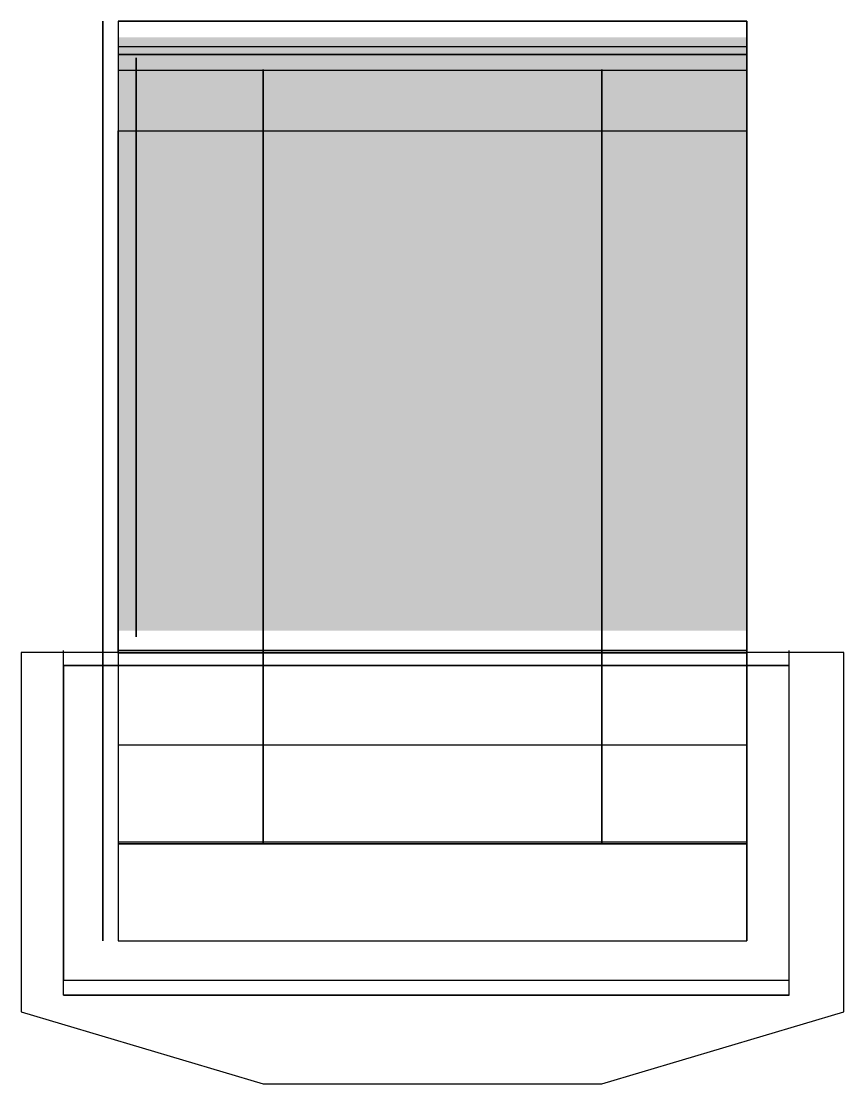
# Model space of a CAD drawing. Extents: x 45.3 to 79.3, y 12.1 to 56.1.
import ezdxf

# ---------------------------------------------------------------- set-up
doc = ezdxf.new("R2010")
doc.units = 0
doc.header["$LTSCALE"] = 10.666667
doc.header["$MEASUREMENT"] = 0
doc.layers.get('0').update_dxf_attribs({"linetype": 'CONTINUOUS'})

# ---------------------------------------------------------------- blocks, each defined once
blk = doc.blocks.new('CAB_SIDE')
at = {"color": 2}
for p, q in [((-26, 74), (-16, 74)), ((-26, 66), (-26, 74)), ((-16, 74), (0, 58)), ((-21.090909, 63.545455), (-26, 66)), ((-26, 39), (-21.090909, 63.545455)), ((0, 0), (0, 58)), ((-26, 33), (-26, 39)), ((-38, 0), (-38, 33)), ((-38, 33), (-26, 33)), ((0, 0), (-38, 0))]:
    blk.add_line(p, q, dxfattribs=at)
blk = doc.blocks.new('TV')
at = {"color": 2}
for p, q in [((-19, 22), (-19, 0)), ((0, 22), (-19, 22)), ((0, 0), (0, 22)), ((-19, 0), (0, 0))]:
    blk.add_line(p, q, dxfattribs=at)
blk = doc.blocks.new('CAB_BOTTOM')
for p, q in [((0, 26), (38, 26)), ((0, 0), (0, 26)), ((38, 26), (38, 0)), ((38, 0), (0, 0))]:
    blk.add_line(p, q)
blk = doc.blocks.new('CAB_FRONT')
blk.add_solid([(0, 30), (-26, 30), (0, 0), (-26, 0)])
blk = doc.blocks.new('CAB_TOP')
blk.add_solid([(0, 9), (26, 9), (0, 0), (26, 0)])
blk = doc.blocks.new('CAB_ANGLE_BACK')
blk.add_solid([(26, 22), (0, 22), (26, 0), (0, 0)])
blk = doc.blocks.new('CAB_SPEAKER')
for p, q in [((0, 0), (0, 24)), ((0, 24), (26, 24)), ((26, 24), (26, 0)), ((26, 0), (0, 0))]:
    blk.add_line(p, q)
blk = doc.blocks.new('MONITOR_SHELF')
for p, q in [((0, 0), (0, 22)), ((0, 22), (26, 22)), ((26, 22), (26, 0)), ((26, 0), (0, 0))]:
    blk.add_line(p, q)
blk = doc.blocks.new('CP_TOP')
at = {"color": 2}
for p, q in [((-18, 24), (-15, 34)), ((-15, 34), (0, 34)), ((0, 34), (0, 0)), ((-18, 10), (-18, 24)), ((-15, 0), (-18, 10)), ((0, 0), (-15, 0))]:
    blk.add_line(p, q, dxfattribs=at)
blk.add_lwpolyline([(0, 0), (-15, 0), (-18, 10), (-18, 24), (-15, 34), (0, 34), (0, 0)])
blk = doc.blocks.new('CP_BOTTOM')
for p, q in [((-13, 0), (-13, 30)), ((-13, 30), (0, 30)), ((0, 30), (0, 0)), ((0, 0), (-13, 0))]:
    blk.add_line(p, q)
blk = doc.blocks.new('CP_FRONT')
for p, q in [((0, 0), (0, 30)), ((0, 30), (3.5, 30)), ((3.5, 30), (3.5, 0)), ((3.5, 0), (0, 0))]:
    blk.add_line(p, q)
blk = doc.blocks.new('CP_SIDE')
at = {"extrusion": (0, 1, 0)}
for p, q in [((-14.25, 0, -3.5), (0, 0, -5.5)), ((-14.25, 0), (0, 0)), ((-14.25, 0), (-14.25, 0, -3.5)), ((0, 0), (0, 0, -5.5))]:
    blk.add_line(p, q, dxfattribs=at)
blk = doc.blocks.new('CP_BACK')
for p, q in [((0, 0), (0, 30)), ((0, 30), (5.5, 30)), ((5.5, 30), (5.5, 0)), ((5.5, 0), (0, 0))]:
    blk.add_line(p, q)
blk = doc.blocks.new('CONTROL_PANEL')
at = {"extrusion": (1e-16, 0.138989, -0.990294), "rotation": 90}
blk.add_blockref('CP_TOP', (34, 0), dxfattribs=at)
at = {"extrusion": (1e-16, 0, -1), "rotation": 90}
for name, p in [('CP_SIDE', (32.25, 0.086868, 6.118934)), ('CP_SIDE', (32.25, 0.086868, 6.118934)), ('CP_SIDE', (2.25, 0.086868, 6.118934)), ('CP_BOTTOM', (32.25, -0.538132, 5.493934))]:
    blk.add_blockref(name, p, dxfattribs=at)
at = {"extrusion": (-1e-16, 1, 0), "rotation": 90}
for name, p in [('CP_BACK', (32.25, -6.118934, -0.538132)), ('CP_FRONT', (32.25, -6.118934, -14.163132))]:
    blk.add_blockref(name, p, dxfattribs=at)
blk = doc.blocks.new('CAB_BACK_TOP')
for p, q in [((-26, 18), (-26, 0)), ((0, 18), (-26, 18)), ((0, 0), (0, 18)), ((-26, 0), (0, 0))]:
    blk.add_line(p, q)
blk = doc.blocks.new('CAB_BASE_WIDTH')
for p, q in [((0, 2.375), (26, 2.375)), ((0, 0), (0, 2.375)), ((26, 2.375), (26, 0)), ((26, 0), (0, 0))]:
    blk.add_line(p, q)
blk = doc.blocks.new('CAB_BASE_DEPTH')
for p, q in [((32, 2.375), (0, 2.375)), ((0, 2.375), (0, 0)), ((32, 0), (32, 2.375)), ((0, 0), (32, 0))]:
    blk.add_line(p, q)
blk = doc.blocks.new('CLEAT1')
at = {"color": 2}
for p, q in [((-18, 3), (0, 3)), ((-18, 0), (-18, 3)), ((0, 3), (0, 0)), ((0, 0), (-18, 0))]:
    blk.add_line(p, q, dxfattribs=at)
blk = doc.blocks.new('TV_FACE')
at = {"color": 2}
for p, q in [((-4, 0), (-4, 16)), ((-4, 16), (0, 16)), ((0, 16), (0, 0)), ((0, 0), (-4, 0))]:
    blk.add_line(p, q, dxfattribs=at)
blk = doc.blocks.new('CLEAT2')
at = {"color": 2}
for p, q in [((0, 4), (-26, 4)), ((-26, 4), (-26, 0)), ((0, 0), (0, 4)), ((-26, 0), (0, 0))]:
    blk.add_line(p, q, dxfattribs=at)

msp = doc.modelspace()

# ---------------------------------------------------------------- linework, layer by layer
at = {"color": 2, "extrusion": (1, -1e-16, 1e-16)}
msp.add_line((48.656193, 18.054455, 6.375), (48.656193, 30.054455, 6.375), dxfattribs=at)

# ---------------------------------------------------------------- block references
at = {"extrusion": (1, -1e-16, 1e-16)}
for p in [(56.054455, -26.625, 48.656193), (56.054455, -26.625, 75.281193)]:
    msp.add_blockref('CAB_SIDE', p, dxfattribs=at)
at = {"extrusion": (1e-16, 0, -1), "rotation": 90}
msp.add_blockref('CAB_BOTTOM', (-49.281193, 18.054455, 23.625), dxfattribs=at)
at = {"extrusion": (0, -1, 0)}
for name, p in [('CAB_BACK_TOP', (75.281193, 13.375, -56.054455)), ('CAB_BASE_WIDTH', (49.281193, -26.625, -54.679455)), ('CAB_BASE_WIDTH', (49.281193, -26.625, -22.054455)), ('CAB_FRONT', (75.281193, -23.625, -18.679455))]:
    msp.add_blockref(name, p, dxfattribs=at)
at = {"extrusion": (0, 0.707107, 0.707107), "rotation": 180}
msp.add_blockref('CAB_ANGLE_BACK', (-49.281193, 4.862698, 61.196961), dxfattribs=at)
at = {"color": 2, "extrusion": (0, -0.970599, 0.240701)}
msp.add_blockref('CLEAT2', (75.281193, 29.053684, -48.469674), dxfattribs=at)
at = {"extrusion": (1, -1e-16, 1e-16), "rotation": 348.5}
msp.add_blockref('TV', (50.161639, 8.382106, 50.031193), dxfattribs=at)
at = {"extrusion": (1, 0, 0)}
for p in [(22.054455, -26.625, 55.281193), (22.054455, -26.625, 69.281193)]:
    msp.add_blockref('CAB_BASE_DEPTH', p, dxfattribs=at)
at = {"extrusion": (0, 0.190809, 0.981627), "rotation": 180}
msp.add_blockref('MONITOR_SHELF', (-49.281193, -27.141009, 17.257297), dxfattribs=at)
at = {"extrusion": (0, 0.447214, 0.894427), "rotation": 180}
msp.add_blockref('CAB_SPEAKER', (-49.281193, -9.272487, 48.658832), dxfattribs=at)
at = {"color": 2, "extrusion": (1, 0, 0)}
for name, p, rotation in [('CLEAT1', (31.898454, 11.379865, 49.281193), 169), ('TV_FACE', (34.539903, 16.168346, 50.031193), 349)]:
    msp.add_blockref(name, p, dxfattribs=dict(at, rotation=rotation))
for name, p in [('CAB_TOP', (49.281193, 30.873106, 46.75)), ('CONTROL_PANEL', (79.281193, 29.967588, 12.493934))]:
    msp.add_blockref(name, p)
at = {"color": 2}
msp.add_blockref('CLEAT2', (75.281193, 22.135352, 4), dxfattribs=at)

doc.saveas('drawing.dxf')
